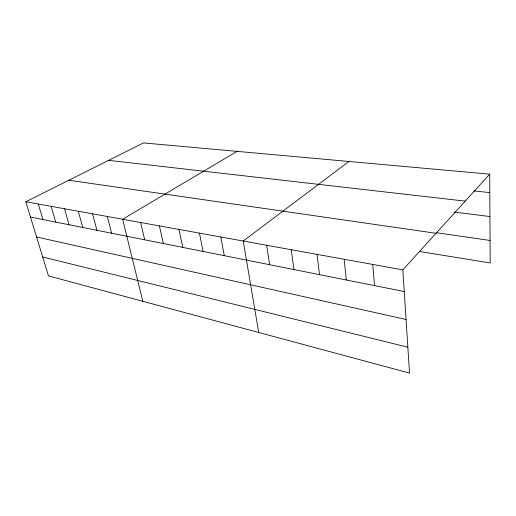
<?xml version="1.0" encoding="UTF-8"?>
<svg xmlns="http://www.w3.org/2000/svg" width="516" height="516" viewBox="0 0 516 516"><rect width="100%" height="100%" fill="white"/><g stroke="black" fill="none" stroke-linecap="round" stroke-linejoin="round"><path stroke-width="0.77" d="M402.835 269.868L489.69 174.169L143.454 142.919L25.8 201.762L48.478 275.905L409.53 373.081L402.835 269.868L25.8 201.762M348.939 161.463L243.217 241.036L258.722 332.491M237.044 151.362L122.634 219.255L142.822 301.299M473.778 190.914L489.8 192.603M108.631 160.334L465.219 201.13M454.525 212.128L489.936 216.546M436.581 232.748L490.071 240.45M68.847 180.232L436.02 233.297M419.502 251.486L490.2 262.954L489.69 174.169M30.476 217.049L404.241 291.54M36.572 236.979L406.053 319.501M42.693 256.987L407.846 347.203M38.287 204.014L42.912 219.526M51.181 206.348L55.754 222.086M64.513 208.754L69.021 224.731M78.303 211.244L82.741 227.459M92.564 213.824L96.924 230.291M107.334 216.488L111.611 233.219M140.642 222.506L144.706 239.811M159.412 225.898L163.346 243.526M179 229.433L182.78 247.403M199.453 233.129L203.072 251.447M220.835 236.992L224.273 255.672M266.656 245.268L269.662 264.721M291.237 249.712L293.985 269.565M317.043 254.369L319.514 274.654M344.178 259.271L346.326 280.001M372.733 264.431L374.532 285.619"/></g></svg>
